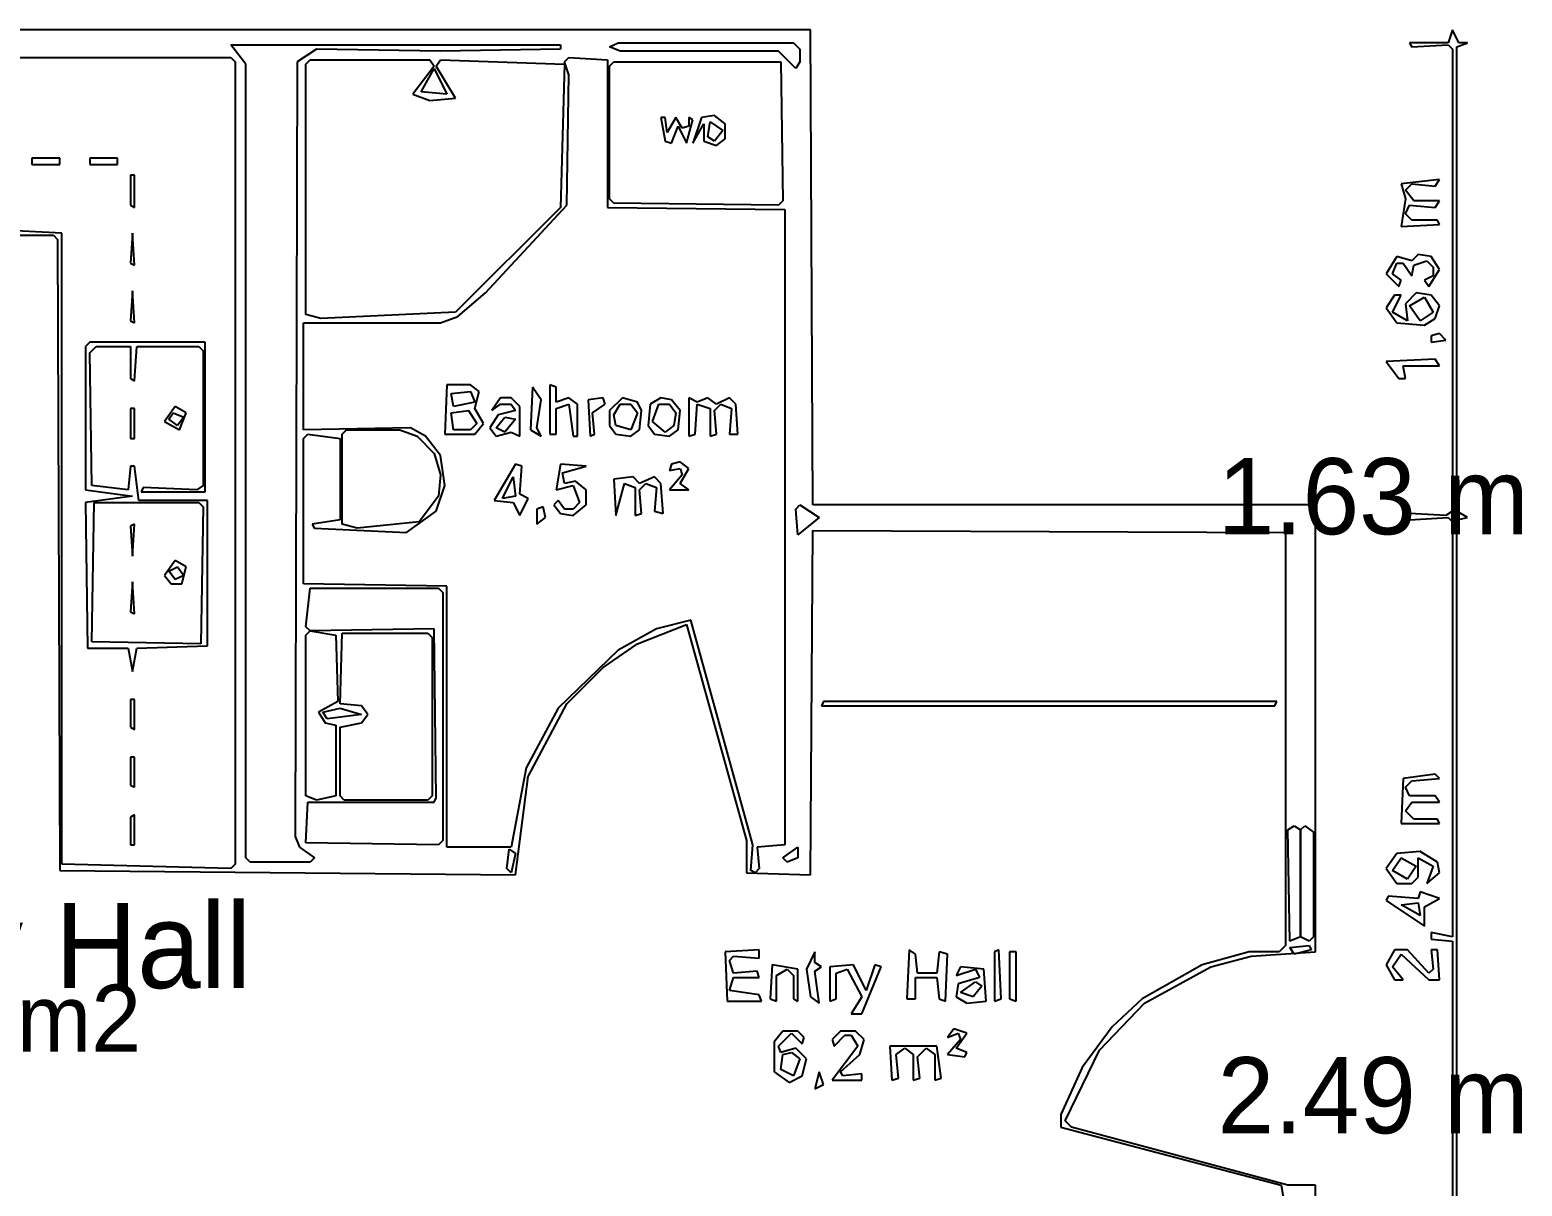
# Model space of a CAD drawing. Extents: x 0 to 11.4, y 0.3 to 7.9.
# Drawn here: x 6.477 to 11.378, y 4.057 to 7.854 of the extents above; entities that cross this region are included whole.
import ezdxf
from ezdxf.enums import TextEntityAlignment as Align

# ---------------------------------------------------------------- set-up
doc = ezdxf.new("R2010")
doc.units = 0
for name, color, linetype in [('A-ANNO', 3, 'Continuous'), ('A-DIMS', 1, 'Continuous'), ('A-FURN', 30, 'Continuous'), ('A-WALL', 7, 'Continuous')]:
    doc.layers.add(name, color=color, linetype=linetype)

msp = doc.modelspace()

# ---------------------------------------------------------------- linework, layer by layer
at = {"layer": 'A-DIMS'}
for p, q in [((11.148675, 7.85395), (11.134625, 7.8118)), ((11.16975, 7.8118), (11.148675, 7.85395)), ((11.134625, 7.8118), (11.008175, 7.8118)), ((11.008175, 7.8118), (11.0152, 7.79775)), ((11.0152, 7.79775), (11.134625, 7.804775)), ((11.134625, 7.804775), (11.148675, 7.790725)), ((11.162725, 7.79775), (11.19785, 7.8118)), ((11.162725, 6.273325), (11.162725, 7.79775)), ((11.19785, 7.8118), (11.16975, 7.8118)), ((11.148675, 7.790725), (11.148675, 6.273325)), ((11.106525, 7.3622), (10.980075, 7.34815)), ((11.092475, 7.341125), (11.106525, 7.3622)), ((10.980075, 7.34815), (10.994125, 7.298975)), ((10.994125, 7.327075), (11.0152, 7.34815)), ((11.022225, 7.29195), (10.994125, 7.327075)), ((11.0152, 7.34815), (11.092475, 7.341125)), ((10.994125, 7.298975), (10.980075, 7.20765)), ((10.994125, 7.2498), (11.008175, 7.2779)), ((11.008175, 7.2779), (11.092475, 7.270875)), ((11.106525, 7.29195), (11.022225, 7.29195)), ((11.092475, 7.270875), (11.106525, 7.29195)), ((10.980075, 7.20765), (11.106525, 7.214675)), ((11.0152, 7.228725), (10.994125, 7.2498)), ((11.0995, 7.228725), (11.0152, 7.228725)), ((11.106525, 7.214675), (11.0995, 7.228725)), ((10.966025, 7.1093), (10.9309, 7.0531)), ((11.0152, 7.09525), (10.966025, 7.1093)), ((11.036275, 7.116325), (11.0152, 7.09525)), ((11.078425, 7.1093), (11.036275, 7.116325)), ((11.106525, 7.06715), (11.078425, 7.1093)), ((10.951975, 7.0531), (10.966025, 7.088225)), ((10.966025, 7.088225), (10.9871, 7.088225)), ((10.9871, 7.088225), (11.0152, 7.046075)), ((11.0152, 7.046075), (11.022225, 7.0812)), ((11.022225, 7.0812), (11.064375, 7.09525)), ((11.064375, 7.09525), (11.08545, 7.074175)), ((11.0714, 7.01095), (11.106525, 7.06715)), ((11.08545, 7.074175), (11.08545, 7.046075)), ((10.9309, 7.0531), (10.97305, 7.01095)), ((10.980075, 7.032025), (10.951975, 7.0531)), ((10.97305, 7.01095), (10.980075, 7.032025)), ((11.08545, 7.046075), (11.05735, 7.032025)), ((11.05735, 7.032025), (11.0714, 7.01095)), ((10.959, 6.98285), (10.9309, 6.9407)), ((10.951975, 6.92665), (10.980075, 6.98285)), ((10.980075, 6.98285), (10.959, 6.98285)), ((11.02925, 6.989875), (10.994125, 6.95475)), ((11.008175, 6.947725), (11.05735, 6.975825)), ((11.078425, 6.98285), (11.02925, 6.989875)), ((11.05735, 6.975825), (11.08545, 6.92665)), ((11.106525, 6.947725), (11.078425, 6.98285)), ((10.9309, 6.9407), (10.966025, 6.891525)), ((11.00115, 6.89855), (10.951975, 6.92665)), ((10.994125, 6.95475), (11.00115, 6.89855)), ((11.0433, 6.89855), (11.008175, 6.947725)), ((11.08545, 6.92665), (11.0433, 6.89855)), ((11.092475, 6.905575), (11.106525, 6.947725)), ((10.966025, 6.891525), (11.05735, 6.8845)), ((11.05735, 6.8845), (11.092475, 6.905575)), ((11.106525, 6.8564), (11.078425, 6.849375)), ((11.078425, 6.849375), (11.078425, 6.8283)), ((11.078425, 6.8283), (11.1276, 6.835325)), ((11.1276, 6.835325), (11.106525, 6.8564)), ((11.092475, 6.7721), (10.9309, 6.765075)), ((10.9309, 6.765075), (10.97305, 6.708875)), ((11.106525, 6.751025), (11.092475, 6.7721)), ((10.994125, 6.708875), (10.9871, 6.751025)), ((10.9871, 6.751025), (11.106525, 6.751025)), ((10.97305, 6.708875), (10.994125, 6.708875)), ((11.148675, 6.273325), (11.1276, 6.259275)), ((11.19785, 6.25225), (11.162725, 6.273325)), ((11.1276, 6.259275), (11.008175, 6.2663)), ((11.008175, 6.2663), (11.008175, 6.245225)), ((11.008175, 6.245225), (11.134625, 6.25225)), ((11.134625, 6.25225), (11.148675, 6.2382)), ((11.148675, 6.2382), (11.148675, 4.87535)), ((11.162725, 6.245225), (11.19785, 6.25225)), ((11.162725, 3.89185), (11.162725, 6.245225)), ((10.9871, 5.3952), (10.980075, 5.247675)), ((11.092475, 5.40925), (10.9871, 5.3952)), ((11.0152, 5.388175), (11.106525, 5.3952)), ((11.106525, 5.3952), (11.092475, 5.40925)), ((10.994125, 5.3671), (11.0152, 5.388175)), ((11.008175, 5.339), (10.994125, 5.3671)), ((10.994125, 5.289825), (11.0152, 5.317925)), ((11.092475, 5.339), (11.008175, 5.339)), ((11.0152, 5.317925), (11.106525, 5.317925)), ((11.106525, 5.317925), (11.092475, 5.339)), ((10.980075, 5.247675), (11.106525, 5.247675)), ((11.022225, 5.261725), (10.994125, 5.289825)), ((11.0995, 5.261725), (11.022225, 5.261725)), ((11.106525, 5.247675), (11.0995, 5.261725)), ((10.60775, 5.2266), (10.628825, 5.24065)), ((10.614775, 4.8613), (10.60775, 5.2266)), ((10.628825, 5.24065), (10.6499, 5.2266)), ((10.6499, 5.2266), (10.66395, 5.24065)), ((10.6499, 4.87535), (10.6499, 5.2266)), ((10.6499, 5.2266), (10.6499, 4.87535)), ((10.66395, 5.24065), (10.69205, 5.219575)), ((10.69205, 5.219575), (10.69205, 4.87535)), ((10.966025, 5.149325), (10.9309, 5.10015)), ((11.0433, 5.15635), (10.966025, 5.149325)), ((11.0995, 5.121225), (11.0433, 5.15635)), ((10.9309, 5.10015), (10.966025, 5.050975)), ((10.951975, 5.093125), (10.980075, 5.135275)), ((10.980075, 5.135275), (11.02925, 5.107175)), ((11.02925, 5.107175), (11.00115, 5.065025)), ((11.036275, 5.07205), (11.036275, 5.135275)), ((11.036275, 5.135275), (11.08545, 5.107175)), ((11.08545, 5.107175), (11.064375, 5.050975)), ((11.106525, 5.0861), (11.0995, 5.121225)), ((11.00115, 5.065025), (10.951975, 5.093125)), ((10.966025, 5.050975), (11.0152, 5.050975)), ((11.0152, 5.050975), (11.036275, 5.07205)), ((11.064375, 5.050975), (11.106525, 5.0861)), ((10.937925, 5.008825), (10.9309, 4.994775)), ((11.036275, 5.0018), (10.937925, 5.008825)), ((11.0433, 5.022875), (11.036275, 5.0018)), ((11.106525, 5.0018), (11.0433, 5.022875)), ((11.05735, 4.9737), (11.106525, 5.0018)), ((10.9309, 4.994775), (11.05735, 4.910475)), ((10.980075, 4.980725), (11.036275, 4.98775)), ((11.0433, 4.9456), (10.980075, 4.980725)), ((11.036275, 4.98775), (11.0433, 4.9456)), ((11.05735, 4.910475), (11.05735, 4.9737)), ((10.6499, 4.87535), (10.614775, 4.8613)), ((10.678, 4.8613), (10.6499, 4.87535)), ((10.69205, 4.87535), (10.678, 4.8613)), ((11.148675, 4.87535), (11.078425, 4.8894)), ((11.078425, 4.8894), (11.078425, 4.868325)), ((11.078425, 4.868325), (11.148675, 4.8613)), ((11.148675, 4.8613), (11.148675, 3.898875)), ((10.614775, 4.840225), (10.678, 4.84725)), ((10.628825, 4.81915), (10.614775, 4.840225)), ((10.685025, 4.8332), (10.628825, 4.81915)), ((10.678, 4.84725), (10.685025, 4.8332)), ((10.959, 4.8332), (10.9309, 4.784025)), ((10.951975, 4.777), (10.980075, 4.81915)), ((11.00115, 4.8332), (10.959, 4.8332)), ((10.980075, 4.81915), (11.0714, 4.73485)), ((11.0714, 4.755925), (11.00115, 4.8332)), ((11.0995, 4.8332), (11.078425, 4.8332)), ((11.078425, 4.8332), (11.08545, 4.769975)), ((11.106525, 4.73485), (11.0995, 4.8332)), ((10.9309, 4.784025), (10.959, 4.73485)), ((10.9871, 4.73485), (10.951975, 4.777)), ((11.08545, 4.769975), (11.0714, 4.755925)), ((10.959, 4.73485), (10.9871, 4.73485)), ((11.0714, 4.73485), (11.106525, 4.73485))]:
    msp.add_line(p, q, dxfattribs=at)
at = {"layer": 'A-FURN'}
for p, q in [((6.81425, 6.9969), (6.807225, 6.89855)), ((6.821275, 6.891525), (6.81425, 6.9969)), ((6.807225, 6.89855), (6.821275, 6.891525)), ((6.67375, 6.8283), (6.6597, 6.81425)), ((6.6597, 6.81425), (6.6597, 6.343575)), ((7.0531, 6.8283), (6.67375, 6.8283)), ((6.67375, 6.793175), (6.694825, 6.81425)), ((6.694825, 6.81425), (6.807225, 6.81425)), ((6.807225, 6.81425), (6.807225, 6.708875)), ((6.821275, 6.70185), (6.8283, 6.81425)), ((6.8283, 6.81425), (7.032025, 6.81425)), ((7.032025, 6.81425), (7.046075, 6.8002)), ((7.0531, 6.33655), (7.0531, 6.8283)), ((6.680775, 6.357625), (6.67375, 6.793175)), ((7.046075, 6.8002), (7.046075, 6.357625)), ((6.807225, 6.708875), (6.821275, 6.70185)), ((6.807225, 6.610525), (6.807225, 6.512175)), ((6.821275, 6.610525), (6.807225, 6.610525)), ((6.821275, 6.512175), (6.821275, 6.610525)), ((6.807225, 6.512175), (6.821275, 6.512175)), ((6.807225, 6.42085), (6.8002, 6.343575)), ((6.821275, 6.42085), (6.807225, 6.42085)), ((6.835325, 6.30845), (6.821275, 6.42085)), ((6.6597, 6.343575), (6.81425, 6.3225)), ((6.81425, 6.3225), (6.6597, 6.301425)), ((6.8002, 6.343575), (6.680775, 6.357625)), ((6.849375, 6.3506), (6.84235, 6.33655)), ((6.84235, 6.33655), (7.0531, 6.33655)), ((7.025, 6.343575), (6.849375, 6.3506)), ((7.046075, 6.357625), (7.025, 6.343575)), ((6.6597, 6.301425), (6.666725, 5.823725)), ((6.680775, 5.8448), (6.6878, 6.301425)), ((6.6878, 6.301425), (7.032025, 6.301425)), ((7.060125, 6.30845), (6.835325, 6.30845)), ((7.032025, 6.301425), (7.046075, 6.287375)), ((7.046075, 6.287375), (7.03905, 5.837775)), ((7.060125, 5.83075), (7.060125, 6.30845)), ((6.821275, 6.231175), (6.807225, 6.22415)), ((6.807225, 6.22415), (6.81425, 6.1258)), ((6.81425, 6.1258), (6.821275, 6.231175)), ((6.81425, 6.0415), (6.807225, 5.94315)), ((6.821275, 5.936125), (6.81425, 6.0415)), ((6.807225, 5.94315), (6.821275, 5.936125)), ((7.03905, 5.837775), (6.680775, 5.8448)), ((6.666725, 5.823725), (6.8002, 5.823725)), ((6.8002, 5.823725), (6.81425, 5.74645)), ((6.81425, 5.74645), (6.8283, 5.823725)), ((6.8283, 5.823725), (7.060125, 5.83075)), ((6.807225, 5.655125), (6.807225, 5.5638)), ((6.821275, 5.655125), (6.807225, 5.655125)), ((6.821275, 5.556775), (6.821275, 5.655125)), ((6.807225, 5.5638), (6.821275, 5.556775)), ((6.807225, 5.46545), (6.807225, 5.374125)), ((6.821275, 5.46545), (6.807225, 5.46545)), ((6.821275, 5.3671), (6.821275, 5.46545)), ((6.807225, 5.374125), (6.821275, 5.3671)), ((6.821275, 5.275775), (6.807225, 5.26875)), ((6.807225, 5.26875), (6.807225, 5.177425)), ((6.821275, 5.177425), (6.821275, 5.275775)), ((6.807225, 5.177425), (6.821275, 5.177425))]:
    msp.add_line(p, q, dxfattribs=at)
at = {"layer": 'A-WALL'}
for p, q in [((9.041175, 7.85395), (1.974025, 7.85395)), ((9.0482, 6.2944), (9.041175, 7.85395)), ((7.186575, 7.74155), (7.1374, 7.804775)), ((7.1374, 7.804775), (8.21925, 7.804775)), ((8.21925, 7.804775), (8.21925, 7.790725)), ((8.380825, 7.79775), (8.408925, 7.8118)), ((8.41595, 7.7837), (8.380825, 7.79775)), ((8.408925, 7.8118), (8.984975, 7.8118)), ((8.984975, 7.8118), (9.00605, 7.790725)), ((6.30845, 7.762625), (7.1374, 7.762625)), ((7.1374, 7.762625), (7.15145, 7.748575)), ((7.15145, 7.748575), (7.15145, 5.1142)), ((7.355175, 7.748575), (7.34815, 5.205525)), ((7.4184, 7.790725), (7.355175, 7.748575)), ((7.383275, 7.74155), (7.397325, 7.7556)), ((7.397325, 7.7556), (7.790725, 7.7556)), ((7.82585, 7.7837), (7.4184, 7.790725)), ((7.790725, 7.7556), (7.804775, 7.734525)), ((7.8118, 7.734525), (7.82585, 7.7556)), ((8.21925, 7.790725), (7.82585, 7.7837)), ((7.82585, 7.7556), (8.2333, 7.74155)), ((8.2333, 7.748575), (8.24735, 7.762625)), ((8.24735, 7.706425), (8.2333, 7.748575)), ((8.24735, 7.762625), (8.3738, 7.7556)), ((8.3738, 7.7556), (8.3738, 7.270875)), ((8.380825, 7.734525), (8.394875, 7.748575)), ((8.394875, 7.748575), (8.942825, 7.748575)), ((8.9358, 7.7837), (8.41595, 7.7837)), ((8.992, 7.7275), (8.9358, 7.7837)), ((8.942825, 7.748575), (8.94985, 7.29195)), ((9.00605, 7.748575), (8.992, 7.7275)), ((9.00605, 7.790725), (9.00605, 7.748575)), ((7.186575, 5.135275), (7.186575, 7.74155)), ((7.383275, 6.919625), (7.383275, 7.74155)), ((7.804775, 7.734525), (7.734525, 7.6432)), ((7.762625, 7.650225), (7.804775, 7.7275)), ((7.804775, 7.7275), (7.846925, 7.6432)), ((7.875025, 7.62915), (7.8118, 7.734525)), ((8.2333, 7.74155), (8.21925, 7.270875)), ((8.240325, 7.2779), (8.24735, 7.706425)), ((8.380825, 7.298975), (8.380825, 7.734525)), ((7.846925, 7.6432), (7.762625, 7.650225)), ((7.734525, 7.6432), (7.790725, 7.622125)), ((7.790725, 7.622125), (7.875025, 7.62915)), ((8.549425, 7.565925), (8.563475, 7.48865)), ((8.563475, 7.565925), (8.549425, 7.565925)), ((8.5705, 7.51675), (8.563475, 7.565925)), ((8.5986, 7.565925), (8.5705, 7.51675)), ((8.619675, 7.5308), (8.5986, 7.565925)), ((8.633725, 7.481625), (8.6548, 7.5589)), ((8.6548, 7.5589), (8.64075, 7.565925)), ((8.64075, 7.565925), (8.64075, 7.537825)), ((8.6829, 7.565925), (8.6548, 7.481625)), ((8.72505, 7.57295), (8.6829, 7.565925)), ((8.703975, 7.5027), (8.711, 7.551875)), ((8.711, 7.551875), (8.75315, 7.523775)), ((8.760175, 7.54485), (8.72505, 7.57295)), ((8.58455, 7.481625), (8.605625, 7.537825)), ((8.605625, 7.537825), (8.633725, 7.481625)), ((8.64075, 7.537825), (8.619675, 7.5308)), ((8.6548, 7.481625), (8.689925, 7.54485)), ((8.689925, 7.54485), (8.689925, 7.48865)), ((8.72505, 7.48865), (8.703975, 7.5027)), ((8.75315, 7.523775), (8.72505, 7.48865)), ((8.760175, 7.495675), (8.760175, 7.54485)), ((8.563475, 7.48865), (8.58455, 7.481625)), ((8.689925, 7.48865), (8.732075, 7.4746)), ((8.732075, 7.4746), (8.760175, 7.495675)), ((6.484075, 7.43245), (6.484075, 7.411375)), ((6.5754, 7.43245), (6.484075, 7.43245)), ((6.484075, 7.411375), (6.5754, 7.411375)), ((6.5754, 7.411375), (6.5754, 7.43245)), ((6.67375, 7.43245), (6.67375, 7.411375)), ((6.765075, 7.43245), (6.67375, 7.43245)), ((6.67375, 7.411375), (6.765075, 7.411375)), ((6.765075, 7.411375), (6.765075, 7.43245)), ((6.807225, 7.37625), (6.807225, 7.2779)), ((6.821275, 7.37625), (6.807225, 7.37625)), ((6.821275, 7.270875), (6.821275, 7.37625)), ((6.807225, 7.2779), (6.821275, 7.270875)), ((8.21925, 7.270875), (7.875025, 6.92665)), ((7.973375, 6.989875), (8.240325, 7.2779)), ((8.3738, 7.270875), (8.956875, 7.26385)), ((8.394875, 7.284925), (8.380825, 7.298975)), ((8.9358, 7.2779), (8.394875, 7.284925)), ((8.94985, 7.29195), (8.9358, 7.2779)), ((8.956875, 7.26385), (8.956875, 5.177425)), ((5.472475, 7.17955), (6.554325, 7.17955)), ((6.582425, 7.186575), (6.2944, 7.200625)), ((6.554325, 7.17955), (6.568375, 7.1655)), ((6.568375, 7.1655), (6.5754, 5.093125)), ((6.582425, 5.1142), (6.582425, 7.186575)), ((6.81425, 7.186575), (6.807225, 7.088225)), ((6.821275, 7.0812), (6.81425, 7.186575)), ((6.807225, 7.088225), (6.821275, 7.0812)), ((7.88205, 6.9126), (7.973375, 6.989875)), ((7.43245, 6.905575), (7.383275, 6.919625)), ((7.875025, 6.92665), (7.43245, 6.905575)), ((7.82585, 6.891525), (7.88205, 6.9126)), ((7.37625, 6.540275), (7.37625, 6.891525)), ((7.37625, 6.891525), (7.82585, 6.891525)), ((7.846925, 6.6878), (7.8399, 6.526225)), ((7.9242, 6.6878), (7.846925, 6.6878)), ((7.860975, 6.6597), (7.9242, 6.666725)), ((7.9523, 6.666725), (7.9242, 6.6878)), ((7.9242, 6.666725), (7.93825, 6.6316)), ((7.93825, 6.610525), (7.9523, 6.666725)), ((8.127925, 6.680775), (8.1209, 6.540275)), ((8.156025, 6.638625), (8.127925, 6.680775)), ((8.184125, 6.6878), (8.184125, 6.526225)), ((8.2052, 6.680775), (8.184125, 6.6878)), ((8.2052, 6.6316), (8.2052, 6.680775)), ((6.95475, 6.61755), (6.919625, 6.568375)), ((6.989875, 6.596475), (6.95475, 6.61755)), ((7.868, 6.61755), (7.860975, 6.6597)), ((7.93825, 6.6316), (7.868, 6.61755)), ((8.02255, 6.64565), (7.99445, 6.6035)), ((7.99445, 6.6035), (8.02255, 6.624575)), ((8.057675, 6.64565), (8.02255, 6.64565)), ((8.02255, 6.624575), (8.057675, 6.624575)), ((8.085775, 6.61755), (8.057675, 6.64565)), ((8.057675, 6.624575), (8.071725, 6.6035)), ((8.085775, 6.5192), (8.085775, 6.61755)), ((8.141975, 6.5473), (8.156025, 6.638625)), ((8.24735, 6.64565), (8.2052, 6.6316)), ((8.2052, 6.610525), (8.24735, 6.624575)), ((8.27545, 6.624575), (8.24735, 6.64565)), ((8.24735, 6.624575), (8.2614, 6.5192)), ((8.27545, 6.5192), (8.27545, 6.624575)), ((8.35975, 6.64565), (8.310575, 6.638625)), ((8.310575, 6.638625), (8.3176, 6.5192)), ((8.324625, 6.596475), (8.366775, 6.624575)), ((8.366775, 6.624575), (8.35975, 6.64565)), ((8.422975, 6.64565), (8.380825, 6.6035)), ((8.394875, 6.58945), (8.41595, 6.624575)), ((8.41595, 6.624575), (8.451075, 6.624575)), ((8.47215, 6.6316), (8.422975, 6.64565)), ((8.451075, 6.624575), (8.47215, 6.596475)), ((8.4862, 6.6035), (8.47215, 6.6316)), ((8.5143, 6.624575), (8.507275, 6.554325)), ((8.549425, 6.64565), (8.5143, 6.624575)), ((8.521325, 6.568375), (8.5424, 6.624575)), ((8.5424, 6.624575), (8.577525, 6.624575)), ((8.58455, 6.638625), (8.549425, 6.64565)), ((8.577525, 6.624575), (8.5986, 6.596475)), ((8.61265, 6.6035), (8.58455, 6.638625)), ((8.64075, 6.64565), (8.64075, 6.5192)), ((8.66885, 6.6316), (8.64075, 6.64565)), ((8.661825, 6.526225), (8.66885, 6.624575)), ((8.703975, 6.64565), (8.66885, 6.6316)), ((8.66885, 6.624575), (8.711, 6.610525)), ((8.732075, 6.624575), (8.703975, 6.64565)), ((8.72505, 6.6035), (8.746125, 6.624575)), ((8.774225, 6.64565), (8.732075, 6.624575)), ((8.746125, 6.624575), (8.78125, 6.610525)), ((8.7953, 6.624575), (8.774225, 6.64565)), ((8.802325, 6.526225), (8.7953, 6.624575)), ((6.919625, 6.568375), (6.9688, 6.540275)), ((6.933675, 6.5754), (6.947725, 6.596475)), ((6.961775, 6.554325), (6.933675, 6.5754)), ((6.947725, 6.596475), (6.98285, 6.582425)), ((6.98285, 6.582425), (6.961775, 6.554325)), ((6.9688, 6.540275), (6.989875, 6.596475)), ((7.860975, 6.596475), (7.917175, 6.6035)), ((7.868, 6.540275), (7.860975, 6.596475)), ((7.917175, 6.6035), (7.945275, 6.56135)), ((7.96635, 6.56135), (7.93825, 6.610525)), ((8.015525, 6.58945), (7.987425, 6.5473)), ((8.0085, 6.5473), (8.0366, 6.582425)), ((8.071725, 6.6035), (8.015525, 6.58945)), ((8.0366, 6.582425), (8.071725, 6.5754)), ((8.071725, 6.5754), (8.0366, 6.53325)), ((8.2052, 6.526225), (8.2052, 6.610525)), ((8.33165, 6.526225), (8.324625, 6.596475)), ((8.380825, 6.6035), (8.380825, 6.554325)), ((8.4019, 6.554325), (8.394875, 6.58945)), ((8.47215, 6.596475), (8.451075, 6.540275)), ((8.479175, 6.540275), (8.4862, 6.6035)), ((8.563475, 6.53325), (8.521325, 6.568375)), ((8.5986, 6.596475), (8.591575, 6.554325)), ((8.605625, 6.540275), (8.61265, 6.6035)), ((8.711, 6.610525), (8.711, 6.5192)), ((8.732075, 6.526225), (8.72505, 6.6035)), ((8.78125, 6.610525), (8.774225, 6.526225)), ((7.7275, 6.5473), (7.37625, 6.540275)), ((7.37625, 6.512175), (7.3903, 6.526225)), ((7.3903, 6.526225), (7.495675, 6.512175)), ((7.5027, 6.526225), (7.51675, 6.540275)), ((7.5027, 6.231175), (7.5027, 6.526225)), ((7.51675, 6.540275), (7.692375, 6.540275)), ((7.692375, 6.540275), (7.748575, 6.5192)), ((7.776675, 6.5192), (7.7275, 6.5473)), ((7.748575, 6.5192), (7.804775, 6.463)), ((7.82585, 6.455975), (7.776675, 6.5192)), ((7.8399, 6.526225), (7.93825, 6.526225)), ((7.9242, 6.540275), (7.868, 6.540275)), ((7.945275, 6.56135), (7.9242, 6.540275)), ((7.93825, 6.526225), (7.96635, 6.56135)), ((7.987425, 6.5473), (8.0085, 6.5192)), ((8.0366, 6.53325), (8.0085, 6.5473)), ((8.0085, 6.5192), (8.057675, 6.53325)), ((8.057675, 6.53325), (8.085775, 6.5192)), ((8.1209, 6.540275), (8.156025, 6.5192)), ((8.156025, 6.5192), (8.141975, 6.5473)), ((8.184125, 6.526225), (8.2052, 6.526225)), ((8.2614, 6.5192), (8.27545, 6.5192)), ((8.3176, 6.5192), (8.33165, 6.526225)), ((8.380825, 6.554325), (8.4019, 6.526225)), ((8.451075, 6.540275), (8.4019, 6.554325)), ((8.4019, 6.526225), (8.451075, 6.5192)), ((8.451075, 6.5192), (8.479175, 6.540275)), ((8.507275, 6.554325), (8.52835, 6.526225)), ((8.52835, 6.526225), (8.577525, 6.5192)), ((8.591575, 6.554325), (8.563475, 6.53325)), ((8.577525, 6.5192), (8.605625, 6.540275)), ((8.64075, 6.5192), (8.661825, 6.526225)), ((8.711, 6.5192), (8.732075, 6.526225)), ((8.774225, 6.526225), (8.802325, 6.526225)), ((7.37625, 6.034475), (7.37625, 6.512175)), ((7.495675, 6.512175), (7.495675, 6.245225)), ((7.804775, 6.463), (7.82585, 6.39275)), ((7.8399, 6.357625), (7.82585, 6.455975)), ((8.071725, 6.427875), (8.001475, 6.30845)), ((8.0928, 6.42085), (8.071725, 6.427875)), ((8.085775, 6.329525), (8.0928, 6.42085)), ((8.21925, 6.427875), (8.2052, 6.343575)), ((8.30355, 6.42085), (8.21925, 6.427875)), ((8.226275, 6.399775), (8.30355, 6.42085)), ((8.58455, 6.427875), (8.577525, 6.4068)), ((8.61265, 6.4349), (8.58455, 6.427875)), ((8.64075, 6.413825), (8.61265, 6.4349)), ((7.82585, 6.39275), (7.818825, 6.3225)), ((8.029575, 6.315475), (8.0647, 6.385725)), ((8.0647, 6.385725), (8.071725, 6.3225)), ((8.2333, 6.36465), (8.226275, 6.399775)), ((8.268425, 6.371675), (8.2333, 6.36465)), ((8.30355, 6.343575), (8.268425, 6.371675)), ((8.4581, 6.385725), (8.394875, 6.3787)), ((8.394875, 6.3787), (8.4019, 6.259275)), ((8.479175, 6.36465), (8.4581, 6.385725)), ((8.52835, 6.385725), (8.479175, 6.36465)), ((8.549425, 6.36465), (8.52835, 6.385725)), ((8.577525, 6.4068), (8.61265, 6.413825)), ((8.619675, 6.39275), (8.577525, 6.343575)), ((8.61265, 6.413825), (8.619675, 6.39275)), ((8.61265, 6.36465), (8.64075, 6.413825)), ((7.818825, 6.3225), (7.7556, 6.2382)), ((7.8118, 6.273325), (7.8399, 6.357625)), ((8.071725, 6.3225), (8.029575, 6.315475)), ((8.113875, 6.315475), (8.085775, 6.329525)), ((8.2052, 6.343575), (8.2614, 6.357625)), ((8.2614, 6.357625), (8.282475, 6.301425)), ((8.30355, 6.2944), (8.30355, 6.343575)), ((8.4019, 6.259275), (8.43, 6.36465)), ((8.43, 6.36465), (8.465125, 6.3506)), ((8.465125, 6.3506), (8.465125, 6.259275)), ((8.479175, 6.343575), (8.50025, 6.36465)), ((8.4862, 6.2663), (8.479175, 6.343575)), ((8.50025, 6.36465), (8.535375, 6.3506)), ((8.535375, 6.3506), (8.52835, 6.273325)), ((8.55645, 6.2663), (8.549425, 6.36465)), ((8.577525, 6.343575), (8.64075, 6.343575)), ((8.64075, 6.343575), (8.61265, 6.36465)), ((7.71345, 6.203075), (7.8118, 6.273325)), ((8.001475, 6.30845), (8.0647, 6.301425)), ((8.0647, 6.301425), (8.085775, 6.259275)), ((8.085775, 6.259275), (8.113875, 6.315475)), ((8.16305, 6.287375), (8.141975, 6.28035)), ((8.141975, 6.28035), (8.141975, 6.231175)), ((8.170075, 6.25225), (8.16305, 6.287375)), ((8.212225, 6.30845), (8.198175, 6.2944)), ((8.198175, 6.2944), (8.21925, 6.2663)), ((8.2333, 6.28035), (8.212225, 6.30845)), ((8.2614, 6.28035), (8.2333, 6.28035)), ((8.282475, 6.301425), (8.2614, 6.28035)), ((8.2614, 6.259275), (8.30355, 6.2944)), ((8.52835, 6.273325), (8.55645, 6.2663)), ((8.992, 6.28035), (9.00605, 6.2944)), ((8.999025, 6.19605), (8.992, 6.28035)), ((9.00605, 6.2944), (9.069275, 6.25225)), ((10.699075, 6.2944), (9.0482, 6.2944)), ((10.699075, 4.826175), (10.699075, 6.2944)), ((7.495675, 6.245225), (7.40435, 6.231175)), ((7.40435, 6.231175), (7.411375, 6.217125)), ((7.551875, 6.217125), (7.5027, 6.231175)), ((7.7556, 6.2382), (7.551875, 6.217125)), ((8.141975, 6.231175), (8.170075, 6.25225)), ((8.21925, 6.2663), (8.2614, 6.259275)), ((8.465125, 6.259275), (8.4862, 6.2663)), ((9.069275, 6.25225), (8.999025, 6.19605)), ((7.411375, 6.217125), (7.71345, 6.203075)), ((9.041175, 5.079075), (9.0482, 6.2101)), ((9.0482, 6.2101), (10.600725, 6.203075)), ((10.600725, 6.203075), (10.600725, 4.84725)), ((6.95475, 6.11175), (6.919625, 6.062575)), ((6.933675, 6.076625), (6.961775, 6.090675)), ((6.989875, 6.090675), (6.95475, 6.11175)), ((6.961775, 6.090675), (6.98285, 6.062575)), ((6.975825, 6.034475), (6.989875, 6.090675)), ((6.919625, 6.062575), (6.9407, 6.034475)), ((6.95475, 6.048525), (6.933675, 6.076625)), ((6.9407, 6.034475), (6.975825, 6.034475)), ((6.98285, 6.062575), (6.95475, 6.048525)), ((7.846925, 6.02745), (7.37625, 6.034475)), ((7.383275, 5.893975), (7.397325, 6.020425)), ((7.397325, 6.020425), (7.818825, 6.020425)), ((7.818825, 6.020425), (7.832875, 6.006375)), ((7.832875, 6.006375), (7.832875, 5.191475)), ((7.846925, 5.1704), (7.846925, 6.02745)), ((7.397325, 5.879925), (7.383275, 5.893975)), ((7.804775, 5.88695), (7.397325, 5.879925)), ((7.8118, 5.331975), (7.804775, 5.88695)), ((8.535375, 5.88695), (8.408925, 5.8167)), ((8.47215, 5.837775), (8.633725, 5.901)), ((8.647775, 5.91505), (8.535375, 5.88695)), ((8.633725, 5.901), (8.830425, 5.191475)), ((8.8515, 5.177425), (8.647775, 5.91505)), ((7.383275, 5.865875), (7.397325, 5.879925)), ((7.383275, 5.339), (7.383275, 5.865875)), ((7.397325, 5.879925), (7.481625, 5.865875)), ((7.481625, 5.865875), (7.48865, 5.6481)), ((7.495675, 5.641075), (7.5027, 5.8729)), ((7.5027, 5.8729), (7.7837, 5.8729)), ((7.7837, 5.8729), (7.79775, 5.85885)), ((7.79775, 5.85885), (7.79775, 5.339)), ((8.35975, 5.7605), (8.47215, 5.837775)), ((8.408925, 5.8167), (8.212225, 5.627025)), ((8.240325, 5.641075), (8.35975, 5.7605)), ((7.48865, 5.6481), (7.425425, 5.612975)), ((7.565925, 5.63405), (7.495675, 5.641075)), ((8.113875, 5.402225), (8.240325, 5.641075)), ((9.083325, 5.6481), (9.0763, 5.63405)), ((10.572625, 5.6481), (9.083325, 5.6481)), ((10.5656, 5.63405), (10.572625, 5.6481)), ((7.425425, 5.612975), (7.4465, 5.57785)), ((7.439475, 5.612975), (7.495675, 5.627025)), ((7.453525, 5.5919), (7.439475, 5.612975)), ((7.565925, 5.60595), (7.453525, 5.5919)), ((7.495675, 5.627025), (7.565925, 5.60595)), ((7.587, 5.60595), (7.565925, 5.63405)), ((7.565925, 5.57785), (7.587, 5.60595)), ((8.212225, 5.627025), (8.10685, 5.430325)), ((9.0763, 5.63405), (10.5656, 5.63405)), ((7.4465, 5.57785), (7.481625, 5.570825)), ((7.481625, 5.570825), (7.481625, 5.339)), ((7.495675, 5.5638), (7.565925, 5.57785)), ((7.495675, 5.339), (7.495675, 5.5638)), ((8.10685, 5.430325), (8.057675, 5.1704)), ((8.071725, 5.079075), (8.113875, 5.402225)), ((7.4184, 5.32495), (7.383275, 5.339)), ((7.383275, 5.18445), (7.3903, 5.317925)), ((7.3903, 5.317925), (7.804775, 5.317925)), ((7.481625, 5.339), (7.4184, 5.32495)), ((7.509725, 5.32495), (7.495675, 5.339)), ((7.7837, 5.32495), (7.509725, 5.32495)), ((7.79775, 5.339), (7.7837, 5.32495)), ((7.804775, 5.317925), (7.8118, 5.331975)), ((7.34815, 5.205525), (7.3622, 5.1704)), ((7.3622, 5.1704), (7.411375, 5.135275)), ((7.818825, 5.177425), (7.383275, 5.18445)), ((7.832875, 5.191475), (7.818825, 5.177425)), ((8.057675, 5.1704), (7.846925, 5.1704)), ((8.043625, 5.10015), (8.05065, 5.163375)), ((8.05065, 5.163375), (8.071725, 5.149325)), ((8.071725, 5.149325), (8.057675, 5.0861)), ((8.830425, 5.191475), (8.830425, 5.0861)), ((8.844475, 5.093125), (8.8515, 5.177425)), ((8.956875, 5.177425), (8.86555, 5.1704)), ((8.86555, 5.1704), (8.872575, 5.10015)), ((8.94985, 5.135275), (8.999025, 5.1704)), ((8.999025, 5.1704), (8.999025, 5.135275)), ((7.1374, 5.10015), (6.582425, 5.1142)), ((7.15145, 5.1142), (7.1374, 5.10015)), ((7.200625, 5.121225), (7.186575, 5.135275)), ((7.397325, 5.121225), (7.200625, 5.121225)), ((7.411375, 5.135275), (7.397325, 5.121225)), ((8.057675, 5.0861), (8.043625, 5.10015)), ((8.872575, 5.10015), (8.858525, 5.0861)), ((8.9639, 5.121225), (8.94985, 5.135275)), ((8.999025, 5.135275), (8.9639, 5.121225)), ((6.5754, 5.093125), (8.071725, 5.079075)), ((8.830425, 5.0861), (9.041175, 5.079075)), ((8.858525, 5.0861), (8.844475, 5.093125)), ((8.872575, 4.8332), (8.760175, 4.826175)), ((8.760175, 4.826175), (8.7672, 4.6646)), ((8.774225, 4.798075), (8.788275, 4.812125)), ((8.788275, 4.812125), (8.872575, 4.8051)), ((8.872575, 4.8051), (8.872575, 4.8332)), ((9.055225, 4.826175), (9.027125, 4.769975)), ((9.055225, 4.79105), (9.055225, 4.826175)), ((9.364325, 4.8332), (9.3573, 4.671625)), ((9.3854, 4.81915), (9.364325, 4.8332)), ((9.392425, 4.755925), (9.3854, 4.81915)), ((9.462675, 4.826175), (9.45565, 4.755925)), ((9.490775, 4.81915), (9.462675, 4.826175)), ((9.48375, 4.6646), (9.490775, 4.81915)), ((9.659375, 4.8332), (9.645325, 4.826175)), ((9.645325, 4.826175), (9.645325, 4.6646)), ((9.6664, 4.671625), (9.659375, 4.8332)), ((9.6945, 4.826175), (9.6945, 4.671625)), ((9.715575, 4.826175), (9.6945, 4.826175)), ((9.715575, 4.6646), (9.715575, 4.826175)), ((10.4813, 4.826175), (10.32675, 4.784025)), ((10.35485, 4.777), (10.488325, 4.812125)), ((10.57965, 4.826175), (10.4813, 4.826175)), ((10.488325, 4.812125), (10.699075, 4.826175)), ((10.600725, 4.84725), (10.57965, 4.826175)), ((8.788275, 4.755925), (8.774225, 4.798075)), ((8.86555, 4.76295), (8.788275, 4.755925)), ((8.872575, 4.741875), (8.86555, 4.76295)), ((8.914725, 4.784025), (8.9077, 4.671625)), ((8.999025, 4.769975), (8.914725, 4.784025)), ((8.928775, 4.7489), (8.9639, 4.769975)), ((8.9639, 4.769975), (8.984975, 4.7489)), ((8.999025, 4.6646), (8.999025, 4.769975)), ((9.027125, 4.769975), (9.041175, 4.67865)), ((9.0763, 4.777), (9.055225, 4.79105)), ((9.055225, 4.76295), (9.0763, 4.777)), ((9.069275, 4.657575), (9.055225, 4.76295)), ((9.181675, 4.784025), (9.1044, 4.777)), ((9.1044, 4.777), (9.1044, 4.6646)), ((9.125475, 4.755925), (9.1606, 4.769975)), ((9.125475, 4.671625), (9.125475, 4.755925)), ((9.1606, 4.769975), (9.209775, 4.67865)), ((9.223825, 4.699725), (9.181675, 4.784025)), ((9.209775, 4.62245), (9.273, 4.777)), ((9.251925, 4.784025), (9.223825, 4.699725)), ((9.273, 4.777), (9.251925, 4.784025)), ((9.45565, 4.755925), (9.392425, 4.755925)), ((9.532925, 4.777), (9.518875, 4.7489)), ((9.518875, 4.7489), (9.5821, 4.769975)), ((9.6102, 4.769975), (9.532925, 4.777)), ((9.5821, 4.769975), (9.59615, 4.741875)), ((9.617225, 4.6646), (9.6102, 4.769975)), ((10.32675, 4.784025), (10.13005, 4.671625)), ((10.137075, 4.657575), (10.35485, 4.777)), ((8.774225, 4.699725), (8.788275, 4.741875)), ((8.788275, 4.741875), (8.872575, 4.741875)), ((8.928775, 4.6646), (8.928775, 4.7489)), ((8.984975, 4.7489), (8.984975, 4.671625)), ((9.3854, 4.671625), (9.3854, 4.741875)), ((9.3854, 4.741875), (9.45565, 4.741875)), ((9.45565, 4.741875), (9.462675, 4.671625)), ((9.5259, 4.7208), (9.518875, 4.67865)), ((9.59615, 4.741875), (9.5259, 4.7208)), ((9.532925, 4.6927), (9.5821, 4.727825)), ((9.603175, 4.713775), (9.575075, 4.67865)), ((9.5821, 4.727825), (9.603175, 4.713775)), ((8.7672, 4.6646), (8.8796, 4.6646)), ((8.872575, 4.685675), (8.774225, 4.699725)), ((8.8796, 4.6646), (8.872575, 4.685675)), ((8.9077, 4.671625), (8.928775, 4.6646)), ((8.984975, 4.671625), (8.999025, 4.6646)), ((9.041175, 4.67865), (9.069275, 4.657575)), ((9.1044, 4.6646), (9.125475, 4.671625)), ((9.209775, 4.67865), (9.17465, 4.62245)), ((9.3573, 4.671625), (9.3854, 4.671625)), ((9.462675, 4.671625), (9.48375, 4.6646)), ((9.518875, 4.67865), (9.554, 4.657575)), ((9.575075, 4.67865), (9.532925, 4.6927)), ((9.554, 4.657575), (9.617225, 4.6646)), ((9.645325, 4.6646), (9.6664, 4.671625)), ((9.6945, 4.671625), (9.715575, 4.6646)), ((9.98955, 4.503025), (10.137075, 4.657575)), ((10.13005, 4.671625), (10.0317, 4.5803)), ((9.17465, 4.62245), (9.209775, 4.62245)), ((8.94985, 4.56625), (8.92175, 4.531125)), ((8.9358, 4.517075), (8.97795, 4.559225)), ((8.999025, 4.56625), (8.94985, 4.56625)), ((8.97795, 4.559225), (9.013075, 4.5241)), ((9.0201, 4.545175), (8.999025, 4.56625)), ((9.139525, 4.56625), (9.111425, 4.53815)), ((9.1887, 4.56625), (9.139525, 4.56625)), ((9.2168, 4.53815), (9.1887, 4.56625)), ((9.51185, 4.573275), (9.490775, 4.545175)), ((9.490775, 4.545175), (9.5259, 4.559225)), ((9.554, 4.559225), (9.51185, 4.573275)), ((9.518875, 4.51005), (9.554, 4.559225)), ((9.5259, 4.559225), (9.532925, 4.53815)), ((10.0317, 4.5803), (9.93335, 4.446825)), ((8.92175, 4.531125), (8.92175, 4.432775)), ((8.942825, 4.496), (8.9358, 4.517075)), ((8.992, 4.51005), (8.942825, 4.496)), ((9.027125, 4.474925), (8.992, 4.51005)), ((9.013075, 4.5241), (9.0201, 4.545175)), ((9.111425, 4.53815), (9.11845, 4.517075)), ((9.195725, 4.517075), (9.111425, 4.404675)), ((9.11845, 4.517075), (9.153575, 4.5522)), ((9.153575, 4.5522), (9.17465, 4.5522)), ((9.17465, 4.5522), (9.195725, 4.517075)), ((9.20275, 4.488975), (9.2168, 4.53815)), ((9.3011, 4.517075), (9.308125, 4.404675)), ((9.45565, 4.517075), (9.3011, 4.517075)), ((9.322175, 4.488975), (9.350275, 4.51005)), ((9.350275, 4.51005), (9.378375, 4.488975)), ((9.392425, 4.48195), (9.420525, 4.51005)), ((9.420525, 4.51005), (9.448625, 4.488975)), ((9.4697, 4.4117), (9.45565, 4.517075)), ((9.532925, 4.53815), (9.490775, 4.488975)), ((9.554, 4.496), (9.518875, 4.51005)), ((8.942825, 4.4398), (8.94985, 4.488975)), ((8.94985, 4.488975), (8.97795, 4.496)), ((8.97795, 4.496), (9.00605, 4.474925)), ((9.00605, 4.474925), (8.984975, 4.418725)), ((9.013075, 4.418725), (9.027125, 4.474925)), ((9.139525, 4.432775), (9.20275, 4.488975)), ((9.3292, 4.4117), (9.322175, 4.488975)), ((9.378375, 4.488975), (9.378375, 4.404675)), ((9.39945, 4.4117), (9.392425, 4.48195)), ((9.448625, 4.488975), (9.448625, 4.404675)), ((9.490775, 4.488975), (9.546975, 4.48195)), ((9.546975, 4.48195), (9.554, 4.496)), ((9.87715, 4.2712), (9.98955, 4.503025)), ((8.92175, 4.432775), (8.970925, 4.39765)), ((8.984975, 4.418725), (8.942825, 4.4398)), ((8.970925, 4.39765), (9.013075, 4.418725)), ((9.069275, 4.432775), (9.055225, 4.376575)), ((9.083325, 4.390625), (9.069275, 4.432775)), ((9.14655, 4.418725), (9.139525, 4.432775)), ((9.209775, 4.42575), (9.14655, 4.418725)), ((9.209775, 4.404675), (9.209775, 4.42575)), ((9.308125, 4.404675), (9.3292, 4.4117)), ((9.378375, 4.404675), (9.39945, 4.4117)), ((9.448625, 4.404675), (9.4697, 4.4117)), ((9.93335, 4.446825), (9.8631, 4.292275)), ((9.055225, 4.376575), (9.083325, 4.390625)), ((9.111425, 4.404675), (9.209775, 4.404675)), ((9.8631, 4.292275), (9.8631, 4.250125)), ((9.898225, 4.250125), (9.87715, 4.2712)), ((9.8631, 4.250125), (10.586675, 4.06045)), ((10.60775, 4.06045), (9.898225, 4.250125)), ((10.586675, 4.06045), (10.60775, 3.934)), ((10.699075, 4.06045), (10.60775, 4.06045)), ((10.699075, 1.187225), (10.699075, 4.06045))]:
    msp.add_line(p, q, dxfattribs=at)

# ---------------------------------------------------------------- texts
at = {"layer": 'A-ANNO'}
for s, height, p in [('Entry Hall', 0.28, (6.39275, 4.84725)), ('6.2 m2', 0.22, (6.39275, 4.6084))]:
    msp.add_text(s, height=height, dxfattribs=at).set_placement(p, align=Align.MIDDLE_CENTER)
at = {"layer": 'A-DIMS'}
for s, p in [('1.63 m', (10.88875, 6.3225)), ('2.49 m', (10.88875, 4.3555))]:
    msp.add_text(s, height=0.25, dxfattribs=at).set_placement(p, align=Align.MIDDLE_CENTER)

doc.saveas('drawing.dxf')
